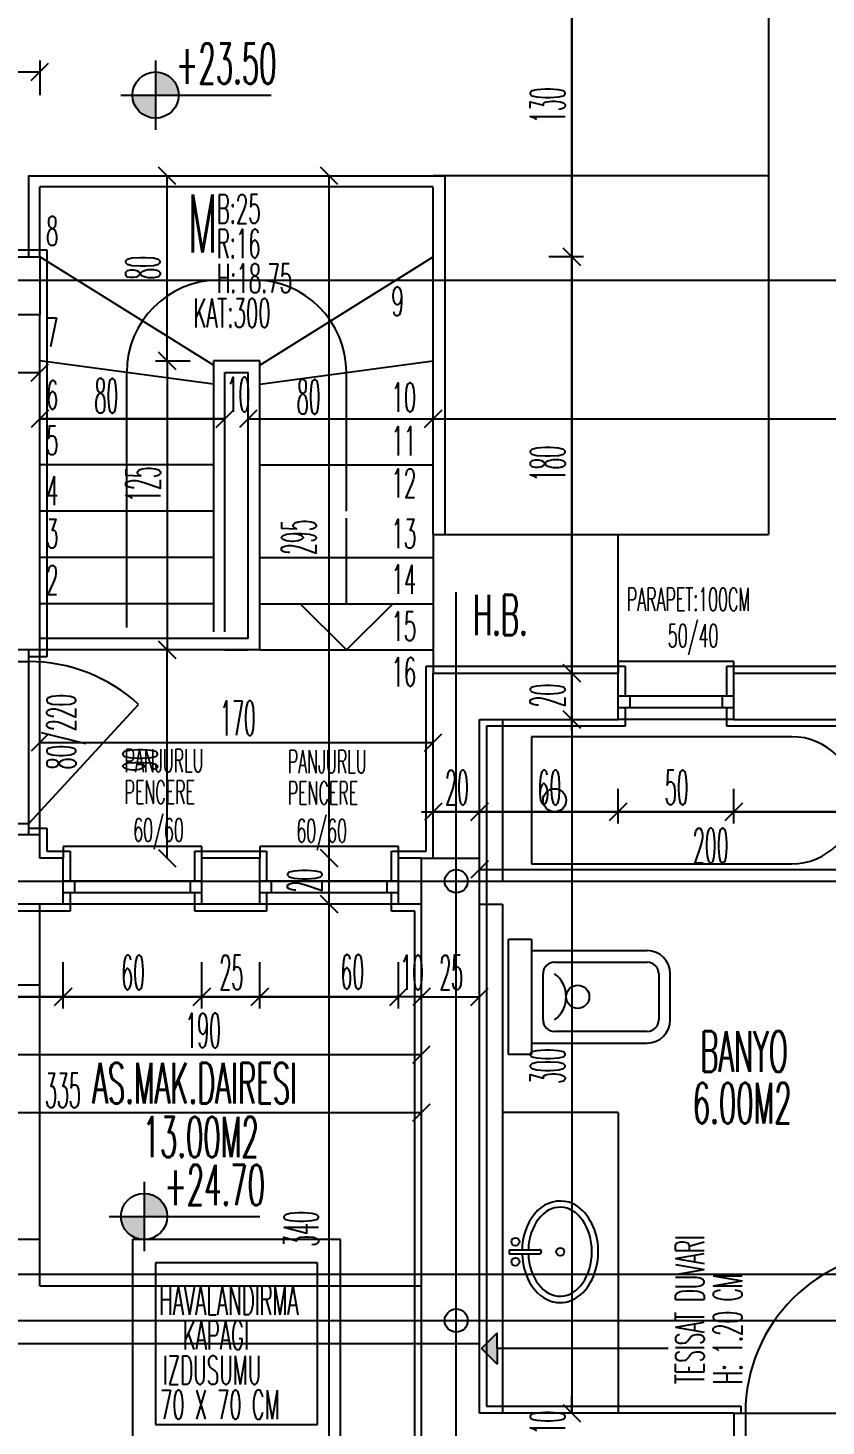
# Model space of a CAD drawing. Extents: x 78 to 306, y -397 to 18.
# Drawn here: x 277.0571 to 277.1261, y -396.5867 to -396.4658 of the extents above; entities that cross this region are included whole.
import ezdxf

# ---------------------------------------------------------------- set-up
doc = ezdxf.new("R2010")
doc.units = 0
doc.header["$LTSCALE"] = 0.5
doc.header["$MEASUREMENT"] = 0
for name, pattern in [('DASHDOT2', [0.5, 0.25, -0.125, 0, -0.125]), ('DASHED', [0.75, 0.5, -0.25]), ('DOT2', [0.125, 0, -0.125])]:
    doc.linetypes.add(name, pattern=pattern)
doc.layers.get('0').update_dxf_attribs({"linetype": 'CONTINUOUS'})
for name, color, linetype in [('AKS', 5, 'DASHDOT2'), ('ASHADE', 7, 'CONTINUOUS'), ('DUVAR', 6, 'CONTINUOUS'), ('IZDUSUM', 2, 'DOT2'), ('KAPI', 1, 'CONTINUOUS'), ('KOLON', 4, 'CONTINUOUS'), ('MERDIVEN', 3, 'CONTINUOUS'), ('OLCU', 31, 'CONTINUOUS'), ('SIVA', 7, 'CONTINUOUS'), ('TEFRIS', 11, 'CONTINUOUS')]:
    doc.layers.add(name, color=color, linetype=linetype)
doc.styles.add('ICMEKAN', font='romans.shx', dxfattribs={"width": 0.55, "height": 0.2})
doc.styles.add('OLCU', font='romans.shx', dxfattribs={"width": 0.6, "height": 0.125})
doc.styles.add('OLCUIC', font='ROMANS.SHX', dxfattribs={"width": 0.4, "height": 0.15})

msp = doc.modelspace()

# ---------------------------------------------------------------- hatches: boundary and pattern name
at = {"layer": 'KAPI', "ltscale": 1.4}
msp.add_hatch(color=256, dxfattribs=at).paths.add_polyline_path([(277.0976639848546, -396.5813381476023), (277.0976639848546, -396.5799802597344), (277.0976639848546, -396.5786223718665), (277.0963341579255, -396.5799802597344)])
at = {"layer": 'MERDIVEN'}
h = msp.add_hatch(color=256, dxfattribs=at)
h.paths.add_polyline_path([(277.068143941935, -396.4695598737721), (277.068143941935, -396.4715598737721), (277.070143941935, -396.4715598737721, 0.4142135623730743)])
h.paths.add_polyline_path([(277.068143941935, -396.4735598737721), (277.068143941935, -396.4715598737721), (277.066143941935, -396.4715598737721, 0.4142135623730743)])
h = msp.add_hatch(color=256, dxfattribs=at)
h.paths.add_polyline_path([(277.067143941935, -396.5665598737721), (277.067143941935, -396.5685598737721), (277.069143941935, -396.5685598737721, 0.4142135623730743)])
h.paths.add_polyline_path([(277.067143941935, -396.5705598737721), (277.067143941935, -396.5685598737721), (277.065143941935, -396.5685598737721, 0.4142135623730743)])

# ---------------------------------------------------------------- linework, layer by layer
at = {"color": 0, "linetype": 'ByBlock'}
for p, q in [((277.057393941935, -396.4703098737721), (277.058893941935, -396.4688098737721)), ((277.069893941935, -396.4793098737721), (277.068393941935, -396.4778098737721)), ((277.083893941935, -396.4793098737721), (277.082393941935, -396.4778098737721)), ((277.104893941935, -396.4863098737721), (277.103393941935, -396.4848098737721)), ((277.103393941935, -396.4848098737721), (277.104893941935, -396.4863098737721)), ((277.057393941935, -396.4963098737721), (277.058893941935, -396.4948098737721)), ((277.068393941935, -396.4938098737721), (277.069893941935, -396.4953098737721)), ((277.069893941935, -396.4953098737721), (277.068393941935, -396.4938098737721)), ((277.058893941935, -396.4988098737721), (277.057393941935, -396.5003098737721)), ((277.073393941935, -396.5003098737721), (277.074893941935, -396.4988098737721)), ((277.073393941935, -396.5003098737721), (277.074893941935, -396.4988098737721)), ((277.076893941935, -396.4988098737721), (277.075393941935, -396.5003098737721)), ((277.076893941935, -396.4988098737721), (277.075393941935, -396.5003098737721)), ((277.092893941935, -396.4988098737721), (277.091393941935, -396.5003098737721)), ((277.091393941935, -396.5003098737721), (277.092893941935, -396.4988098737721)), ((277.068393941935, -396.5188098737721), (277.069893941935, -396.5203098737721)), ((277.069893941935, -396.5203098737721), (277.068393941935, -396.5188098737721)), ((277.104893941935, -396.5223098737721), (277.103393941935, -396.5208098737721)), ((277.103393941935, -396.5208098737721), (277.104893941935, -396.5223098737721)), ((277.104893941935, -396.5263098737721), (277.103393941935, -396.5248098737721)), ((277.103393941935, -396.5248098737721), (277.104893941935, -396.5263098737721)), ((277.058893941935, -396.5268098737721), (277.057393941935, -396.5283098737721)), ((277.091393941935, -396.5283098737721), (277.092893941935, -396.5268098737721)), ((277.092893941935, -396.5328098737721), (277.091393941935, -396.5343098737721)), ((277.095393941935, -396.5343098737721), (277.096893941935, -396.5328098737721)), ((277.096893941935, -396.5328098737721), (277.095393941935, -396.5343098737721)), ((277.107393941935, -396.5343098737721), (277.108893941935, -396.5328098737721)), ((277.108893941935, -396.5328098737721), (277.107393941935, -396.5343098737721)), ((277.117393941935, -396.5343098737721), (277.118893941935, -396.5328098737721)), ((277.118893941935, -396.5328098737721), (277.117393941935, -396.5343098737721)), ((277.068393941935, -396.5368098737721), (277.069893941935, -396.5383098737721)), ((277.083893941935, -396.5383098737721), (277.082393941935, -396.5368098737721)), ((277.082393941935, -396.5368098737721), (277.083893941935, -396.5383098737721)), ((277.096893941935, -396.5378098737721), (277.095393941935, -396.5393098737721)), ((277.082393941935, -396.5408098737721), (277.083893941935, -396.5423098737721)), ((277.083893941935, -396.5423098737721), (277.082393941935, -396.5408098737721)), ((277.060893941935, -396.5488098737721), (277.059393941935, -396.5503098737721)), ((277.059393941935, -396.5503098737721), (277.060893941935, -396.5488098737721)), ((277.072893941935, -396.5488098737721), (277.071393941935, -396.5503098737721)), ((277.071393941935, -396.5503098737721), (277.072893941935, -396.5488098737721)), ((277.077893941935, -396.5488098737721), (277.076393941935, -396.5503098737721)), ((277.076393941935, -396.5503098737721), (277.077893941935, -396.5488098737721)), ((277.088393941935, -396.5503098737721), (277.089893941935, -396.5488098737721)), ((277.088393941935, -396.5503098737721), (277.089893941935, -396.5488098737721)), ((277.091893941935, -396.5488098737721), (277.090393941935, -396.5503098737721)), ((277.091893941935, -396.5488098737721), (277.090393941935, -396.5503098737721)), ((277.095393941935, -396.5503098737721), (277.096893941935, -396.5488098737721)), ((277.090393941935, -396.5553098737721), (277.091893941935, -396.5538098737721)), ((277.090393941935, -396.5603098737721), (277.091893941935, -396.5588098737721)), ((277.103393941935, -396.5848098737721), (277.104893941935, -396.5863098737721)), ((277.103393941935, -396.5848098737721), (277.104893941935, -396.5863098737721))]:
    msp.add_line(p, q, dxfattribs=at)
at = {"layer": 'AKS'}
for p, q in [((277.0941439419356, -396.8395598737792), (277.0941439419356, -396.3515598737792)), ((277.0441439419356, -396.4875598737792), (277.3361439419356, -396.4875598737792)), ((277.0441439419356, -396.5395598737792), (277.3401439419349, -396.5395598737792)), ((277.0441439419356, -396.5775598737792), (277.3401439419349, -396.5775598737792))]:
    msp.add_line(p, q, dxfattribs=at)
at = {"layer": 'ASHADE'}
for centre in [(277.0941439419356, -396.5395598737792), (277.0941439419356, -396.5775598737792)]:
    msp.add_circle(centre, 0.0009999999999999432, dxfattribs=at)
at = {"layer": 'DUVAR'}
for p, q in [((277.0581439419362, -396.5195598737719), (277.0581439419352, -396.4905598737813)), ((277.0581439419362, -396.5195598737719), (277.0541439419373, -396.5195598737716)), ((277.0921439419355, -396.5375598737743), (277.0921439419356, -396.5215598737767)), ((277.0921439419356, -396.5215598737767), (277.1081439419366, -396.5215598737766)), ((277.108143941937, -396.5255598737797), (277.1081439419366, -396.5215598737795)), ((277.1181439419367, -396.5255598737794), (277.1181439419367, -396.5215598737792)), ((277.1181439419367, -396.5215598737765), (277.1401439419352, -396.5215598737763)), ((277.0961439419362, -396.5375598737721), (277.0961439419367, -396.5255598737767)), ((277.0961439419367, -396.5255598737767), (277.108143941937, -396.5255598737766)), ((277.1181439419367, -396.5255598737765), (277.136143941935, -396.5255598737764)), ((277.0581439419362, -396.5355598737721), (277.0541439419371, -396.5355598737721)), ((277.0581439419352, -396.5375598737755), (277.0581439419362, -396.5355598737721)), ((277.0601439419349, -396.5375598737721), (277.0581439419352, -396.5375598737721)), ((277.0601439419352, -396.5415598737721), (277.0601439419349, -396.5375598737718)), ((277.0771439419349, -396.5375598737721), (277.0721439419349, -396.5375598737721)), ((277.0721439419349, -396.5415598737718), (277.0721439419349, -396.5375598737716)), ((277.0771439419352, -396.5415598737721), (277.0771439419349, -396.5375598737718)), ((277.0911439419353, -396.5375598737721), (277.0891439419349, -396.5375598737721)), ((277.0891439419349, -396.5415598737718), (277.0891439419349, -396.5375598737716)), ((277.0601439419352, -396.5415598737721), (277.0451439419354, -396.5415598737721)), ((277.0771439419352, -396.5415598737721), (277.0721439419349, -396.5415598737721)), ((277.0911439419353, -396.5415598737721), (277.0891439419349, -396.5415598737721)), ((277.0911439419354, -396.609559873776), (277.0911439419354, -396.5795598737773)), ((277.0961439419348, -396.5855598737757), (277.0961439419348, -396.5795598737777)), ((277.1181439419389, -396.5855598737757), (277.0961439419355, -396.5855598737757)), ((277.1181439419389, -396.5855598737687), (277.1181439419389, -396.5875598737688))]:
    msp.add_line(p, q, dxfattribs=at)
at = {"layer": 'IZDUSUM', "ltscale": 0.6}
for p, q in [((277.121143941942, -396.4575598737769), (277.1211439419416, -396.5095598737759)), ((277.1211439419419, -396.4785598737754), (277.0921439419359, -396.47855987378)), ((277.1081439419372, -396.5095598737759), (277.1211439419416, -396.5095598737759)), ((277.0581439419352, -396.5745598737721), (277.0581439419352, -396.5415598737721)), ((277.0581439419352, -396.5485598737721), (277.053143941935, -396.5485598737721)), ((277.0581439419352, -396.5705598737721), (277.053143941935, -396.5705598737721)), ((277.0841439419352, -396.5705598737721), (277.0661439419353, -396.5705598737721)), ((277.0661439419353, -396.5705598737721), (277.0661439419353, -396.5885598737721)), ((277.0841439419352, -396.5885598737721), (277.0841439419352, -396.5705598737721)), ((277.0821439419352, -396.5725598737721), (277.0681439419353, -396.5725598737721)), ((277.0681439419353, -396.5725598737721), (277.0681439419353, -396.5865598737721)), ((277.0821439419352, -396.5865598737721), (277.0821439419352, -396.5725598737721)), ((277.0581439419352, -396.5745598737721), (277.0911439419353, -396.5745598737721)), ((277.0531439419356, -396.5795598737752), (277.0911439419354, -396.5795598737778)), ((277.0681439419353, -396.5865598737721), (277.0821439419352, -396.5865598737721))]:
    msp.add_line(p, q, dxfattribs=at)
at = {"layer": 'KAPI'}
for p, q in [((277.0571439419353, -396.4785598737781), (277.0931439419353, -396.478559873779)), ((277.0571439419353, -396.4785598737781), (277.0571439419354, -396.4855598737765)), ((277.0931439419353, -396.478559873779), (277.0931439419354, -396.5095598737721)), ((277.0921439419354, -396.4794933958688), (277.0581439419353, -396.47949339587)), ((277.0581439419353, -396.4855598737765), (277.0581439419353, -396.47949339587)), ((277.0921439419357, -396.5095598737756), (277.0921439419357, -396.4795598737729)), ((277.0736439419355, -396.4875598737776), (277.0766439419352, -396.4875598737776)), ((277.073143941935, -396.4965598737761), (277.0581439419352, -396.4945598737761)), ((277.073143941935, -396.4945598737762), (277.073143941935, -396.5179868726293)), ((277.077143941935, -396.4945598737762), (277.073143941935, -396.4945598737762)), ((277.077143941935, -396.5195598737759), (277.077143941935, -396.4945598737762)), ((277.0771439419353, -396.4965598737761), (277.0921439419351, -396.4945598737761)), ((277.0656439419355, -396.5176249806678), (277.0656439419355, -396.4955598737776)), ((277.0741439419351, -396.5179868726293), (277.0741439419351, -396.4955598737777)), ((277.0741439419351, -396.4955598737777), (277.0761439419352, -396.4955598737774)), ((277.0761439419352, -396.5185598737759), (277.0761439419352, -396.4955598737774)), ((277.0846439419352, -396.507559873776), (277.0846439419352, -396.4955598737776)), ((277.073143941935, -396.4995598737761), (277.0581439419352, -396.4995598737761)), ((277.0771439419353, -396.4995598737761), (277.0921439419351, -396.4995598737761)), ((277.073143941935, -396.5035598737761), (277.0581439419352, -396.5035598737761)), ((277.0771439419353, -396.5035598737761), (277.0921439419351, -396.5035598737761)), ((277.073143941935, -396.507559873776), (277.0581439419352, -396.507559873776)), ((277.0846439419352, -396.5155598737759), (277.0846439419352, -396.5081598737768)), ((277.073143941935, -396.511559873776), (277.0581439419352, -396.511559873776)), ((277.0771439419353, -396.511559873776), (277.0921439419351, -396.511559873776)), ((277.073143941935, -396.5155598737759), (277.0581439419352, -396.5155598737759)), ((277.0771439419353, -396.5155598737759), (277.0921439419351, -396.5155598737759)), ((277.0806439419352, -396.5155598737759), (277.0886439419352, -396.5155598737759)), ((277.0761439419352, -396.5185598737759), (277.0581439419352, -396.5185598737759)), ((277.0571737502929, -396.5355598737721), (277.0571737502929, -396.5195598737722)), ((277.0581439419373, -396.5355598737715), (277.0581439419373, -396.5195598737715)), ((277.077143941935, -396.5195598737759), (277.0581439419352, -396.5195598737759)), ((277.0741439419351, -396.5195598737751), (277.0761439419352, -396.5195598737751)), ((277.0771439419353, -396.5195598737759), (277.0921439419351, -396.5195598737759)), ((277.0561737502928, -396.5205598737722), (277.0571737502929, -396.5205598737722)), ((277.118143941937, -396.5205598737797), (277.108143941937, -396.5205598737797)), ((277.108143941937, -396.5205598737797), (277.108143941937, -396.5215598737798)), ((277.118143941937, -396.5215598737798), (277.118143941937, -396.5205598737797)), ((277.118143941937, -396.5235598737799), (277.108143941937, -396.5235598737799)), ((277.109143941937, -396.5235598737799), (277.109143941937, -396.5245598737799)), ((277.1171439419369, -396.5235598737799), (277.1171439419369, -396.5245598737799)), ((277.118143941937, -396.5245598737799), (277.108143941937, -396.5245598737799)), ((277.118143941937, -396.5255598737797), (277.108143941937, -396.5255598737797)), ((277.0561737502928, -396.534559873772), (277.0571737502929, -396.534559873772)), ((277.0721439419352, -396.5365598737721), (277.0601439419352, -396.5365598737721)), ((277.0601439419352, -396.5365598737721), (277.0601439419352, -396.5375598737721)), ((277.0721439419352, -396.5375598737721), (277.0721439419352, -396.5365598737721)), ((277.0891439419352, -396.5365598737721), (277.0771439419352, -396.5365598737721)), ((277.0771439419352, -396.5365598737721), (277.0771439419352, -396.5375598737721)), ((277.0891439419352, -396.5375598737721), (277.0891439419352, -396.5365598737721)), ((277.0721439419352, -396.5395598737722), (277.0601439419352, -396.5395598737722)), ((277.0611439419352, -396.5395598737722), (277.0611439419352, -396.5405598737723)), ((277.0711439419351, -396.5395598737722), (277.0711439419351, -396.5405598737723)), ((277.0891439419352, -396.5395598737722), (277.0771439419352, -396.5395598737722)), ((277.0781439419353, -396.5395598737722), (277.0781439419353, -396.5405598737723)), ((277.0881439419351, -396.5395598737722), (277.0881439419351, -396.5405598737723)), ((277.0721439419352, -396.5405598737723), (277.0601439419352, -396.5405598737723)), ((277.0891439419352, -396.5405598737723), (277.0771439419352, -396.5405598737723)), ((277.0721439419352, -396.5415598737721), (277.0601439419352, -396.5415598737721)), ((277.0891439419352, -396.5415598737721), (277.0771439419352, -396.5415598737721)), ((277.1181439419392, -396.5855598737687), (277.1191439419389, -396.5855598737687)), ((277.1191439419389, -396.5855598737687), (277.1191439419389, -396.5875598737688)), ((277.1191439419389, -396.5855598737687), (277.1321439419389, -396.5855598737693))]:
    msp.add_line(p, q, dxfattribs=at)
at = {"layer": 'KAPI', "ltscale": 1.4}
for p, q in [((277.073143941935, -396.4949348737773), (277.0581439419353, -396.4855598737721)), ((277.0771439419353, -396.4949348737773), (277.0921439419349, -396.4855598737721)), ((277.0571737502929, -396.534559873772), (277.066659438224, -396.5242631886517)), ((277.0963341579255, -396.5799802597344), (277.0976639848546, -396.5786223718665)), ((277.0976639848546, -396.5799802597344), (277.0976639848546, -396.5786223718665)), ((277.0963341579255, -396.5799802597344), (277.0976639848546, -396.5813381476023)), ((277.1124620372062, -396.5799802597344), (277.0976639848546, -396.5799802597344)), ((277.0976639848546, -396.5799802597344), (277.0976639848546, -396.5813381476023))]:
    msp.add_line(p, q, dxfattribs=at)
at = {"layer": 'KAPI', "linetype": 'DASHED', "ltscale": 0.4}
msp.add_line((276.841143941935, -396.5735598737721), (277.260143941935, -396.5735598737723), dxfattribs=at)
at = {"layer": 'KAPI'}
for centre, radius, start, end in [((277.0736439419355, -396.4955598737776), 0.008, 90, 180), ((277.0766439419352, -396.4955598737776), 0.008, 0, 90), ((277.1331439419389, -396.585559873769), 0.01399999999994179, 89.99999999886009, 179.9999999988601)]:
    msp.add_arc(centre, radius, start, end, dxfattribs=at)
at = {"layer": 'KAPI', "ltscale": 1.4}
msp.add_arc((277.0571737502929, -396.534559873772), 0.01399999999982583, 47.34758037019415, 90, dxfattribs=at)
at = {"layer": 'KOLON'}
for p, q in [((277.0441439419353, -396.4855598737813), (277.0581439419353, -396.4855598737813)), ((277.0581439419353, -396.4855598737813), (277.0581439419353, -396.4905598737813)), ((277.0581439419353, -396.4905598737813), (277.0441439419353, -396.4905598737813)), ((277.0911439419353, -396.5375598737836), (277.0961439419362, -396.5375598737834)), ((277.0911439419353, -396.579559873787), (277.0911439419353, -396.5375598737836)), ((277.0961439419349, -396.5795598737873), (277.0961439419362, -396.5375598737834)), ((277.0911439419353, -396.579559873787), (277.0961439419349, -396.5795598737873))]:
    msp.add_line(p, q, dxfattribs=at)
at = {"layer": 'MERDIVEN'}
for p, q in [((277.068143941935, -396.4685598737721), (277.068143941935, -396.4745598737721)), ((277.068143941935, -396.4685598737721), (277.068143941935, -396.4745598737721)), ((277.065143941935, -396.4715598737721), (277.078143941935, -396.4715598737721)), ((277.067143941935, -396.5655598737721), (277.067143941935, -396.5715598737721)), ((277.067143941935, -396.5655598737721), (277.067143941935, -396.5715598737721)), ((277.064143941935, -396.5685598737721), (277.077143941935, -396.5685598737721)), ((277.064143941935, -396.5685598737721), (277.077143941935, -396.5685598737721))]:
    msp.add_line(p, q, dxfattribs=at)
at = {"layer": 'MERDIVEN', "linetype": 'ByBlock'}
for p, q in [((277.0921439419357, -396.5095598737756), (277.1081439419372, -396.5095598737757)), ((277.0921439419357, -396.5095598737756), (277.0921439419356, -396.5215598737767)), ((277.1081439419368, -396.5215598737766), (277.1081439419372, -396.5095598737757)), ((277.0846439419352, -396.5195598737759), (277.0806439419352, -396.5155598737759)), ((277.0846439419352, -396.5195598737759), (277.0886439419352, -396.5155598737759))]:
    msp.add_line(p, q, dxfattribs=at)
at = {"layer": 'MERDIVEN', "ltscale": 1.4}
for p, q in [((277.096143941935, -396.5415598737721), (277.098143941935, -396.5415598737721)), ((277.098143941935, -396.5415598737721), (277.098143941935, -396.5855598737721))]:
    msp.add_line(p, q, dxfattribs=at)
at = {"layer": 'MERDIVEN'}
for centre in [(277.068143941935, -396.4715598737721), (277.068143941935, -396.4715598737721), (277.067143941935, -396.5685598737721), (277.067143941935, -396.5685598737721)]:
    msp.add_circle(centre, 0.002000000000000029, dxfattribs=at)
at = {"layer": 'OLCU', "ltscale": 1.4}
for p, q in [((277.104143941935, -396.5265598737721), (277.104143941935, -396.4265598737721)), ((277.104143941935, -396.4595598737721), (277.104143941935, -396.4855598737721)), ((277.058143941935, -396.4685598737721), (277.058143941935, -396.4715598737721)), ((277.035143941935, -396.4695598737721), (277.058143941935, -396.4695598737721)), ((277.069143941935, -396.4945598737721), (277.069143941935, -396.4785598737721)), ((277.083143941935, -396.5375598737721), (277.083143941935, -396.4785598737721)), ((277.105143941935, -396.4855598737721), (277.102143941935, -396.4855598737721)), ((277.104143941935, -396.4855598737721), (277.104143941935, -396.5215598737721)), ((277.068143941935, -396.4945598737721), (277.071143941935, -396.4945598737721)), ((277.069143941935, -396.4945598737721), (277.069143941935, -396.5195598737721)), ((277.054143941935, -396.4955598737721), (277.058143941935, -396.4955598737721)), ((277.058143941935, -396.4995598737721), (277.074143941935, -396.4995598737721)), ((277.074143941935, -396.4995598737721), (277.072643941935, -396.4995598737721)), ((277.076143941935, -396.4995598737721), (277.092143941935, -396.4995598737721)), ((277.076143941935, -396.4995598737721), (277.077643941935, -396.4995598737721)), ((277.092143941935, -396.4995598737721), (277.180143941935, -396.4995598737721)), ((277.069143941935, -396.5375598737721), (277.069143941935, -396.5195598737721)), ((277.104143941935, -396.5215598737721), (277.104143941935, -396.5255598737721)), ((277.104143941935, -396.5255598737721), (277.104143941935, -396.5855598737721)), ((277.058143941935, -396.5275598737721), (277.092143941935, -396.5275598737721)), ((277.108143941935, -396.5345598737721), (277.108143941935, -396.5315598737721)), ((277.118143941935, -396.5345598737721), (277.118143941935, -396.5315598737721)), ((277.091143941935, -396.5335598737721), (277.185143941935, -396.5335598737721)), ((277.096143941935, -396.5335598737721), (277.092143941935, -396.5335598737721)), ((277.108143941935, -396.5335598737721), (277.096143941935, -396.5335598737721)), ((277.118143941935, -396.5335598737721), (277.108143941935, -396.5335598737721)), ((277.136143941935, -396.5335598737721), (277.118143941935, -396.5335598737721)), ((277.083143941935, -396.5415598737721), (277.083143941935, -396.5375598737721)), ((277.096143941935, -396.5385598737721), (277.136143941935, -396.5385598737721)), ((277.083143941935, -396.6095598737721), (277.083143941935, -396.5415598737721)), ((277.060143941935, -396.5505598737721), (277.060143941935, -396.5465598737721)), ((277.072143941935, -396.5505598737721), (277.072143941935, -396.5465598737721)), ((277.077143941935, -396.5505598737721), (277.077143941935, -396.5465598737721)), ((277.089143941935, -396.5505598737721), (277.089143941935, -396.5465598737721)), ((277.091143941935, -396.5495598737721), (277.020143941935, -396.5495598737721)), ((277.045143941935, -396.5495598737721), (277.060143941935, -396.5495598737721)), ((277.060143941935, -396.5495598737721), (277.072143941935, -396.5495598737721)), ((277.072143941935, -396.5495598737721), (277.077143941935, -396.5495598737721)), ((277.077143941935, -396.5495598737721), (277.089143941935, -396.5495598737721)), ((277.089143941935, -396.5495598737721), (277.087643941935, -396.5495598737721)), ((277.091143941935, -396.5495598737721), (277.089143941935, -396.5495598737721)), ((277.091143941935, -396.5495598737721), (277.096143941935, -396.5495598737721)), ((277.091143941935, -396.5495598737721), (277.092643941935, -396.5495598737721)), ((277.053143941935, -396.5545598737721), (277.091143941935, -396.5545598737721)), ((277.024143941935, -396.5595598737721), (277.091143941935, -396.5595598737721)), ((277.104143941935, -396.5855598737721), (277.104143941935, -396.5840598737721))]:
    msp.add_line(p, q, dxfattribs=at)
at = {"layer": 'SIVA', "ltscale": 1.4}
for p, q in [((277.0441439419353, -396.4849598737767), (277.0587439419353, -396.4849598737815)), ((277.0587439419353, -396.4849598737815), (277.0587439419353, -396.4905598737813)), ((277.0587439419353, -396.4905598737813), (277.0587439419363, -396.5201598737719)), ((277.0587439419363, -396.5201598737719), (277.0571737502929, -396.5201598737718)), ((277.0915439419355, -396.536959873773), (277.0915439419356, -396.5209598737767)), ((277.0915439419356, -396.5209598737767), (277.1087439419366, -396.5209598737766)), ((277.1087439419366, -396.5209598737766), (277.1087439419368, -396.5235598737799)), ((277.1175439419367, -396.5235598737799), (277.1175439419367, -396.5209598737765)), ((277.1175439419367, -396.5209598737765), (277.1407439419352, -396.5209598737763)), ((277.1087439419369, -396.5245598737799), (277.108743941937, -396.5261598737766)), ((277.1175439419367, -396.5261598737765), (277.1175439419367, -396.5245598737799)), ((277.108743941937, -396.5261598737766), (277.0967439419367, -396.5261598737767)), ((277.0967439419367, -396.5261598737767), (277.0967439419362, -396.5375598737721)), ((277.135543941935, -396.5261598737764), (277.1175439419367, -396.5261598737765)), ((277.0571737502929, -396.5349598737721), (277.0587439419365, -396.5349598737721)), ((277.0587439419365, -396.5349598737721), (277.0587439419355, -396.5369598737721)), ((277.0587439419355, -396.5369598737721), (277.0607439419348, -396.5369598737721)), ((277.0607439419348, -396.5369598737721), (277.060743941935, -396.5395598737722)), ((277.0715439419349, -396.5395598737722), (277.0715439419349, -396.5369598737721)), ((277.0715439419349, -396.5369598737721), (277.0777439419348, -396.5369598737721)), ((277.0777439419348, -396.5369598737721), (277.077743941935, -396.5395598737722)), ((277.0885439419349, -396.5395598737722), (277.0885439419349, -396.5369598737721)), ((277.0885439419349, -396.5369598737721), (277.0911439419353, -396.5369598737721)), ((277.0911439419353, -396.5369598737721), (277.0915439419355, -396.536959873773)), ((277.0967439419362, -396.5375598737721), (277.0967439419349, -396.5795598737873)), ((277.0607439419351, -396.5405598737723), (277.0607439419352, -396.5421598737721)), ((277.0715439419349, -396.5421598737721), (277.0715439419349, -396.5405598737723)), ((277.0777439419351, -396.5405598737723), (277.0777439419352, -396.5421598737721)), ((277.0885439419349, -396.5421598737721), (277.0885439419349, -396.5405598737723)), ((277.0607439419352, -396.5421598737721), (277.0445439419353, -396.5421598737721)), ((277.0777439419352, -396.5421598737721), (277.0715439419349, -396.5421598737721)), ((277.0905439419353, -396.5421598737721), (277.0885439419349, -396.5421598737721)), ((277.0905439419354, -396.5795598737773), (277.0905439419353, -396.5421598737721)), ((277.0905439419354, -396.608959873776), (277.0905439419354, -396.5795598737773)), ((277.0967439419349, -396.5795598737873), (277.0967439419348, -396.5849598737757)), ((277.0967439419348, -396.5849598737757), (277.1187439419389, -396.5849598737757)), ((277.1187439419389, -396.5849598737757), (277.1187439419389, -396.5855598737687))]:
    msp.add_line(p, q, dxfattribs=at)
at = {"layer": 'TEFRIS'}
for p, q in [((277.098143941935, -396.5255598737721), (277.098143941935, -396.5395598737754)), ((277.1231439419341, -396.5270598737754), (277.1006439419344, -396.5270598737754)), ((277.1006439419344, -396.5270598737754), (277.1006439419344, -396.5380598737755)), ((277.1006439419344, -396.5380598737755), (277.1231439419341, -396.5380598737755)), ((277.096143941935, -396.5395598737754), (277.136143941935, -396.5395598737751)), ((277.0986439419336, -396.5545598737705), (277.0986439419336, -396.5445598737704)), ((277.0986439419336, -396.5445598737704), (277.1006439419337, -396.5445598737704)), ((277.1006439419337, -396.5445598737704), (277.1006439419337, -396.5545598737705)), ((277.1006439419337, -396.5455598737702), (277.1106439419337, -396.5455598737702)), ((277.1026439419338, -396.5465598737703), (277.1106439419337, -396.5465598737703)), ((277.1016439419337, -396.5515598737703), (277.1016439419337, -396.5475598737704)), ((277.1116439419338, -396.5475598737704), (277.1116439419338, -396.5515598737703)), ((277.1126439419338, -396.5515598737703), (277.1126439419338, -396.5475598737704)), ((277.1106439419337, -396.5525598737703), (277.1026439419338, -396.5525598737703)), ((277.1006439419337, -396.5535598737704), (277.1106439419337, -396.5535598737704)), ((277.1006439419337, -396.5545598737705), (277.0986439419336, -396.5545598737705)), ((277.1081439419353, -396.5595598737721), (277.098143941935, -396.5595598737721)), ((277.1081439419407, -396.5595598737724), (277.108143941941, -396.5855598737707)), ((277.0987200218358, -396.5714368229183), (277.1013256708043, -396.5714368229183)), ((277.0987200218358, -396.5714368229183), (277.0987200218358, -396.5717822299246)), ((277.0987200218358, -396.5717822299246), (277.1013256708043, -396.5717822299246))]:
    msp.add_line(p, q, dxfattribs=at)
for centre, radius in [((277.1026439419334, -396.5325598737756), 0.0009999999999999432), ((277.1046439419327, -396.5495598737705), 0.0009999999999990906), ((277.0992597202832, -396.5707460089058), 0.0003454070062983653), ((277.0992597202832, -396.5724730439371), 0.0003454070062983653), ((277.1031350261479, -396.5716095264215), 0.0003454070062983653)]:
    msp.add_circle(centre, radius, dxfattribs=at)
for centre, radius, start, end in [((277.1231439419332, -396.5325598737756), 0.005500000000000025, 270, 90), ((277.1106439419328, -396.5475598737704), 0.002, 0, 90), ((277.102643941933, -396.5475598737704), 0.001, 90, 180), ((277.1106439419328, -396.5475598737704), 0.001, 0, 90), ((277.1011439419327, -396.5495598737705), 0.002499999999999375, 306.8698976460394, 53.13010235396057), ((277.102643941933, -396.5515598737703), 0.001, 180, 270), ((277.1106439419328, -396.5515598737703), 0.001, 270, 0), ((277.1106439419328, -396.5515598737703), 0.002, 270, 0), ((277.1013256708043, -396.5716095264215), 0.0001727035031491827, 270, 90)]:
    msp.add_arc(centre, radius, start, end, dxfattribs=at)
msp.add_ellipse((277.1031186983512, -396.5716095264215), major_axis=(9.71013920083905e-18, 0.003850000029300298), ratio=0.7142857088496074, start_param=1.615669437101313, end_param=7.809108523668071, dxfattribs=at)
msp.add_open_spline([(277.0998247326531, -396.5717822299246), (277.0998640659247, -396.5729653840507), (277.100255485064, -396.5741309609922), (277.1015200986728, -396.5755968944607), (277.1023072441942, -396.5760095264214), (277.1031186983512, -396.5760095264214), (277.1037666916528, -396.5760095264214), (277.1044047904294, -396.5757486779847), (277.1059769874483, -396.5743923117882), (277.1065277193284, -396.5727245596037), (277.1062714883705, -396.5695433664), (277.1054599518436, -396.5680482915263), (277.1033426823564, -396.5670406377342), (277.1022593467715, -396.5671810154094), (277.1006478242962, -396.5684262227268), (277.1000977969271, -396.5694737064593), (277.0998561026561, -396.5708902749345), (277.0998301486222, -396.5711631221569), (277.0998232943112, -396.5714368229183)], degree=3, knots=[4.753337881660367, 4.753337881660367, 4.753337881660367, 4.753337881660367, 5.591605059702994, 5.591605059702994, 6.283185307179586, 6.283185307179586, 6.283185307179586, 6.83545232555502, 6.83545232555502, 7.966271062912197, 7.966271062912197, 9.097089800269373, 9.097089800269373, 9.92909516512524, 9.92909516512524, 10.76110052998111, 10.76110052998111, 10.95499222150214, 10.95499222150214, 10.95499222150214, 10.95499222150214], dxfattribs=at)

# ---------------------------------------------------------------- texts
at = {"layer": 'KAPI', "style": 'OLCU', "width": 0.5}
for s, height, rotation, p in [('B:25', 0.0025, 359.9999999982087, (277.0734186686809, -396.4826590875199)), ('8', 0.0025, 359.9999999982087, (277.0586733764116, -396.4845638860435)), ('R:16', 0.0025, 359.9999999982087, (277.0734186686809, -396.4856590875199)), ('H:18.75', 0.0025, 359.9999999982087, (277.0734186686809, -396.48865908752)), ('9', 0.0025, 359.9999999982087, (277.088536273658, -396.4906588388063)), ('KAT:300', 0.0025, 359.9999999982087, (277.071395668049, -396.49165908752)), ('7', 0.0025, 359.9999999982087, (277.0586733764116, -396.4933347164783)), ('6', 0.0025, 359.9999999982087, (277.0586733764116, -396.4987479900433)), ('10', 0.0025, 359.9999999982087, (277.088536273658, -396.4989597475513)), ('5', 0.0025, 359.9999999982087, (277.0586733764116, -396.502694856008)), ('11', 0.0025, 359.9999999982087, (277.088536273658, -396.5027286250581)), ('4', 0.0025, 359.9999999982087, (277.0586733764116, -396.5070394566485)), ('12', 0.0025, 359.9999999982087, (277.088536273658, -396.5063849802966)), ('3', 0.0025, 359.9999999982087, (277.0586733764116, -396.5107426927295)), ('13', 0.0025, 359.9999999982087, (277.088536273658, -396.5107517947048)), ('2', 0.0025, 359.9999999982087, (277.0586733764116, -396.5147486648398)), ('14', 0.0025, 359.9999999982087, (277.088536273658, -396.5147046083929)), ('15', 0.0025, 359.9999999982087, (277.088536273658, -396.5187562346922)), ('16', 0.0025, 359.9999999982087, (277.088536273658, -396.5227090483803)), ('80/220', 0.0025, 89.99999999820871, (277.0612365787045, -396.5299135062243)), ('TESISAT DUVARI', 0.0025, 89.99999999820871, (277.1155869548115, -396.5830659017135)), ('HAVALANDIRMA', 0.002499999999999999, 359.9999999982087, (277.0684490349065, -396.5770545067663)), ('H: 1.20 CM', 0.0025, 89.99999999820871, (277.1188588872792, -396.5830659017135)), ('  KAPAGI', 0.002499999999999999, 359.9999999982087, (277.0687674089587, -396.5800790154087)), ('IZDUSUMU', 0.002499999999999999, 359.9999999982087, (277.0687674089587, -396.5831012893886)), ('70 X 70 CM', 0.002499999999999999, 359.9999999982087, (277.0685188295673, -396.5860869485227))]:
    msp.add_text(s, height=height, rotation=rotation, dxfattribs=at).set_placement(p)
at = {"layer": 'KAPI', "linetype": 'Continuous', "style": 'ICMEKAN', "width": 0.5}
for s, p in [('PARAPET:100CM', (277.1088879819762, -396.5161826543356)), ('50/40', (277.112432281665, -396.5193230264891)), ('PANJURLU', (277.0654684516573, -396.5301406230126)), ('PANJURLU', (277.0795763158849, -396.5302170178363)), ('PENCERE', (277.0654684516573, -396.5328575341665)), ('PENCERE', (277.0795763158849, -396.5329339289901)), ('60/60', (277.066212342651, -396.5361230349224)), ('60/60', (277.0803202068786, -396.536199429746))]:
    msp.add_text(s, height=0.002, dxfattribs=at).set_placement(p)
at = {"layer": 'MERDIVEN', "style": 'OLCU', "width": 0.5}
for s, height, p in [('+23.50', 0.0035, (277.0698989506467, -396.4705896914342)), ('M', 0.005, (277.0709220567139, -396.4851787544593)), ('+24.70', 0.0035, (277.0688989506467, -396.5675896914343))]:
    msp.add_text(s, height=height, dxfattribs=at).set_placement(p)
at = {"layer": 'MERDIVEN', "linetype": 'ByBlock', "style": 'OLCU', "width": 0.5}
for s, p in [('H.B.', (277.0955926960616, -396.518277070384)), ('BANYO', (277.1152383357705, -396.5560388656828)), ('AS.MAK.DAIRESI', (277.0626677480333, -396.5587789084444)), ('6.00M2', (277.1145954786278, -396.560506887299)), ('13.00M2', (277.0670248908905, -396.5634427550464))]:
    msp.add_text(s, height=0.0035, dxfattribs=at).set_placement(p)
at = {"layer": 'OLCU', "style": 'OLCUIC', "width": 0.4}
for s, p in [('130', (277.103543941935, -396.4739884452006)), ('80', (277.068543941935, -396.4875313023435)), ('180', (277.103543941935, -396.5049884452006)), ('125', (277.0685681986066, -396.5067608515982)), ('295', (277.082032482322, -396.5113468566673)), ('20', (277.103543941935, -396.5245313023435)), ('90', (277.0683213835979, -396.5301013832614)), ('20', (277.082543941935, -396.5405313023435)), ('300', (277.103543941935, -396.5571027309149)), ('340', (277.0822192075306, -396.5711798425603)), ('10', (277.103543941935, -396.5874170166292))]:
    msp.add_text(s, height=0.003, rotation=90, dxfattribs=at).set_placement(p)
for s, p in [('80', (277.0628631724739, -396.4990767350069)), ('10', (277.0742867990779, -396.4989598737721)), ('80', (277.0803522444048, -396.4991551058682)), ('170', (277.0737153705065, -396.5269598737721)), ('20', (277.0931725133636, -396.5329598737721)), ('60', (277.1011725133636, -396.5329598737721)), ('50', (277.1121725133636, -396.5329598737721)), ('200', (277.1146010847922, -396.5379598737721)), ('60', (277.0651725133636, -396.5489598737721)), ('25', (277.0736725133636, -396.5489598737721)), ('60', (277.084130889286, -396.5488976098771)), ('10', (277.0892867990779, -396.5489598737721)), ('25', (277.0926725133636, -396.5489598737721)), ('190', (277.0707153705064, -396.5539598737721)), ('335', (277.0585851447116, -396.5591591373866))]:
    msp.add_text(s, height=0.003, dxfattribs=at).set_placement(p)

doc.saveas('drawing.dxf')
